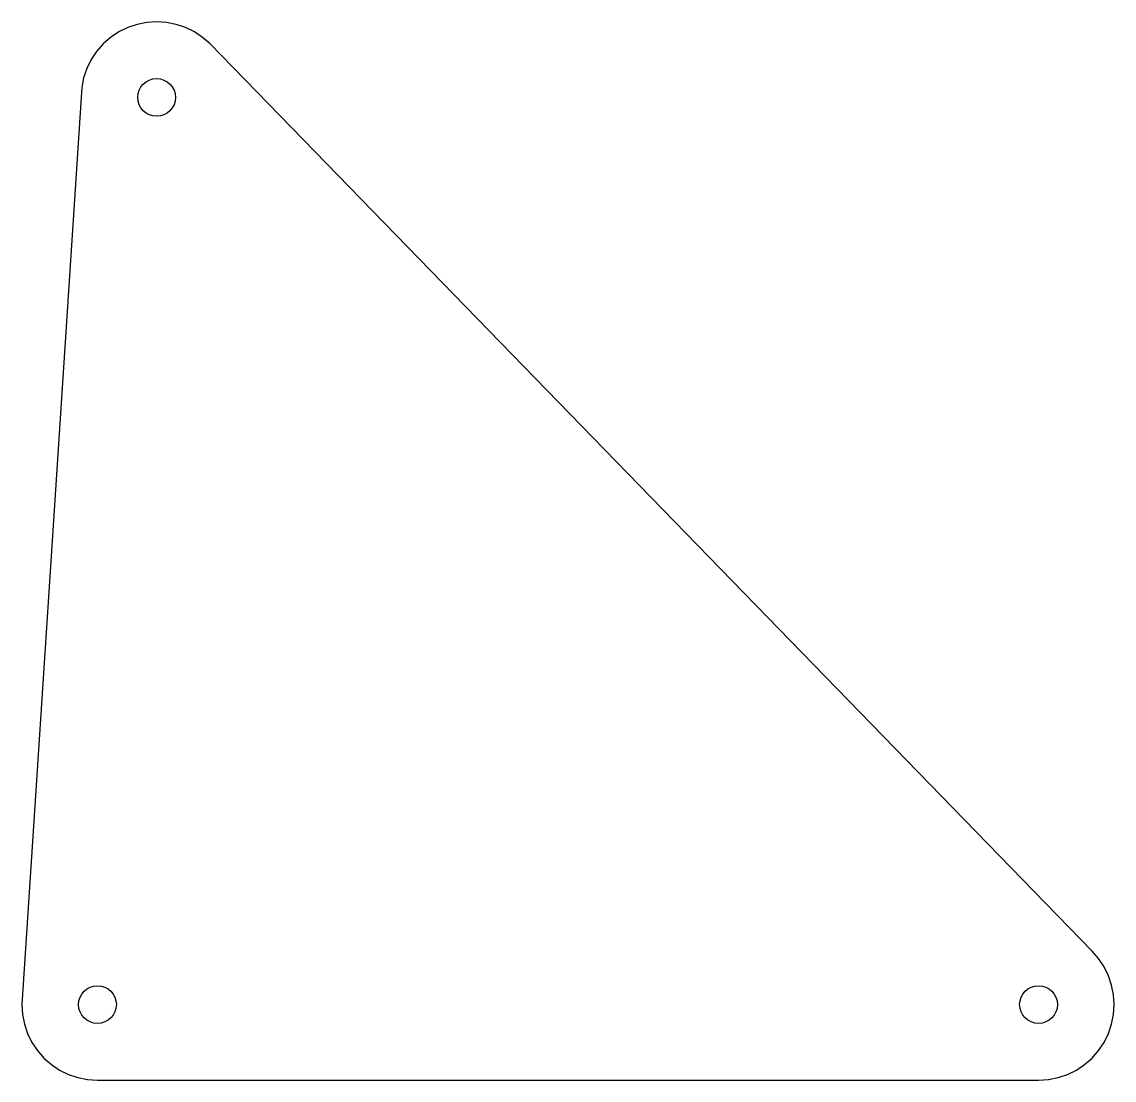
# Model space of a CAD drawing. Header units: millimetres. Extents: x -20 to 269, y -20 to 260.
import ezdxf

# ---------------------------------------------------------------- set-up
doc = ezdxf.new("R2010")
doc.units = ezdxf.units.MM

msp = doc.modelspace()

# ---------------------------------------------------------------- linework, layer by layer
at = {"layer": 'CUT'}
for p, q in [((5.659, 257.41), (3.484, 255.957)), ((8.006, 258.567), (5.659, 257.41)), ((10.483, 259.408), (8.006, 258.567)), ((13.049, 259.919), (10.483, 259.408)), ((15.659, 260.09), (13.049, 259.919)), ((18.27, 259.919), (15.659, 260.09)), ((20.836, 259.408), (18.27, 259.919)), ((23.313, 258.567), (20.836, 259.408)), ((25.659, 257.41), (23.313, 258.567)), ((27.834, 255.957), (25.659, 257.41)), ((3.484, 255.957), (1.517, 254.232)), ((29.801, 254.232), (27.834, 255.957)), ((-0.208, 252.265), (-1.661, 250.09)), ((1.517, 254.232), (-0.208, 252.265)), ((263.142, 14.142), (29.801, 254.232)), ((-1.661, 250.09), (-2.818, 247.744)), ((-2.818, 247.744), (-3.659, 245.266)), ((-3.659, 245.266), (-4.17, 242.7)), ((-4.341, 240.09), (-20, 0)), ((-4.17, 242.7), (-4.341, 240.09)), ((264.867, 12.175), (263.142, 14.142)), ((266.32, 10), (264.867, 12.175)), ((267.478, 7.654), (266.32, 10)), ((268.318, 5.176), (267.478, 7.654)), ((268.829, 2.611), (268.318, 5.176)), ((-20, 0), (-19.829, -2.611)), ((269, 0), (268.829, 2.611)), ((268.829, -2.611), (269, 0)), ((-19.829, -2.611), (-19.319, -5.176)), ((268.318, -5.176), (268.829, -2.611)), ((-19.319, -5.176), (-18.478, -7.654)), ((267.478, -7.654), (268.318, -5.176)), ((-18.478, -7.654), (-17.32, -10)), ((266.32, -10), (267.478, -7.654)), ((-17.32, -10), (-15.867, -12.175)), ((264.867, -12.175), (266.32, -10)), ((-15.867, -12.175), (-14.142, -14.142)), ((-14.142, -14.142), (-12.175, -15.867)), ((261.175, -15.867), (263.142, -14.142)), ((263.142, -14.142), (264.867, -12.175)), ((-12.175, -15.867), (-10, -17.32)), ((-10, -17.32), (-7.654, -18.478)), ((256.654, -18.478), (259, -17.32)), ((259, -17.32), (261.175, -15.867)), ((-7.654, -18.478), (-5.176, -19.319)), ((-5.176, -19.319), (-2.611, -19.829)), ((-2.611, -19.829), (0, -20)), ((0, -20), (249, -20)), ((249, -20), (251.611, -19.829)), ((251.611, -19.829), (254.176, -19.319)), ((254.176, -19.319), (256.654, -18.478))]:
    msp.add_line(p, q, dxfattribs=at)
for centre in [(15.659, 240.09), (0, 0), (249, 0)]:
    msp.add_circle(centre, 5, dxfattribs=at)

doc.saveas('drawing.dxf')
